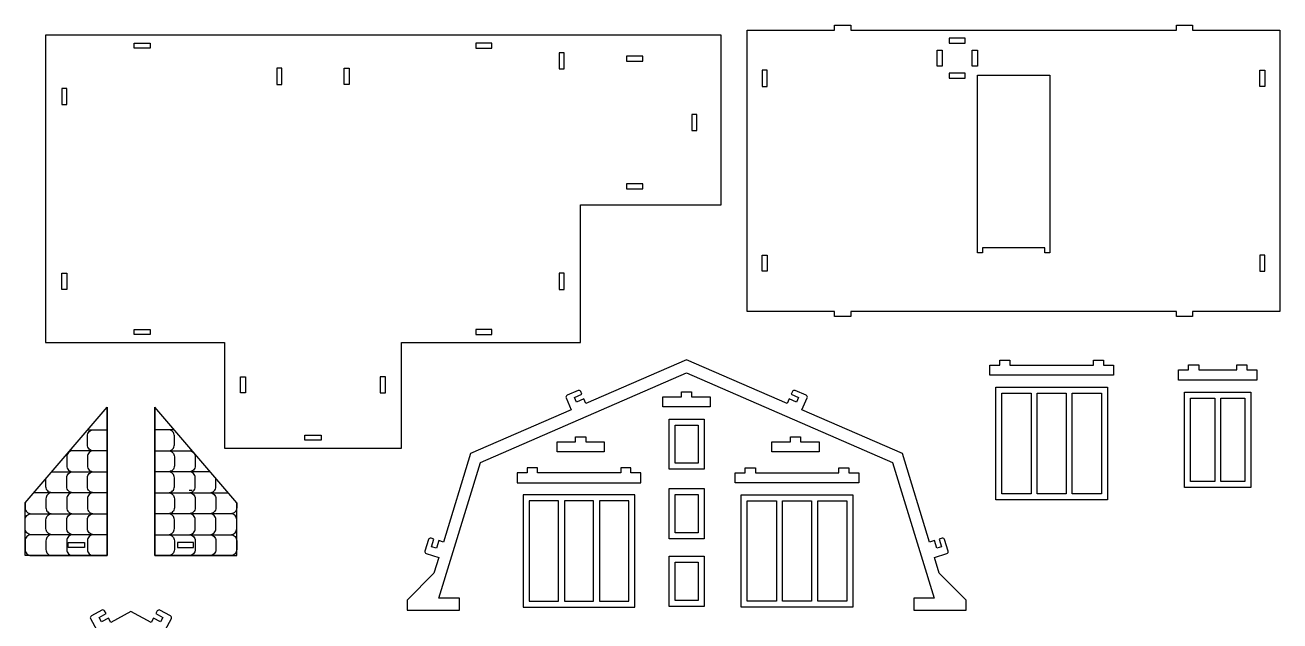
# Model space of a CAD drawing. Extents: x 73.4 to 121.7, y 2004.6 to 2045.3.
# Drawn here: x 73.39 to 104.6, y 2030.52 to 2045.35 of the extents above; entities that cross this region are included whole.
import ezdxf

# ---------------------------------------------------------------- set-up
doc = ezdxf.new("R2010")
doc.units = 0
doc.header["$MEASUREMENT"] = 0
doc.layers.add('LAYER1', color=18, linetype='CONTINUOUS')

msp = doc.modelspace()

# ---------------------------------------------------------------- linework, layer by layer
at = {"layer": 'LAYER1'}
for points in [[(90.703, 2045.098), (73.903, 2045.098), (73.903, 2037.448), (78.353, 2037.448), (78.353, 2034.823), (82.753, 2034.823), (82.753, 2037.448), (87.203, 2037.448), (87.203, 2040.873), (90.703, 2040.873)], [(93.526, 2045.224), (93.526, 2045.349), (93.926, 2045.349), (93.926, 2045.224), (102.026, 2045.224), (102.026, 2045.349), (102.426, 2045.349), (102.426, 2045.224), (104.601, 2045.224), (104.601, 2038.224), (102.426, 2038.224), (102.426, 2038.099), (102.026, 2038.099), (102.026, 2038.224), (93.926, 2038.224), (93.926, 2038.099), (93.526, 2038.099), (93.526, 2038.224), (91.351, 2038.224), (91.351, 2045.224)], [(76.103, 2044.773), (76.103, 2044.898), (76.503, 2044.898), (76.503, 2044.773)], [(85.003, 2044.773), (85.003, 2044.898), (84.603, 2044.898), (84.603, 2044.773)], [(96.776, 2044.899), (96.776, 2045.024), (96.376, 2045.024), (96.376, 2044.899)], [(86.678, 2044.261), (86.803, 2044.261), (86.803, 2044.661), (86.678, 2044.661)], [(88.753, 2044.448), (88.753, 2044.573), (88.353, 2044.573), (88.353, 2044.448)], [(96.076, 2044.724), (96.201, 2044.724), (96.201, 2044.324), (96.076, 2044.324)], [(96.951, 2044.724), (97.076, 2044.724), (97.076, 2044.324), (96.951, 2044.324)], [(79.653, 2044.273), (79.653, 2043.873), (79.778, 2043.873), (79.778, 2044.273)], [(81.453, 2044.273), (81.453, 2043.873), (81.328, 2043.873), (81.328, 2044.273)], [(91.851, 2044.224), (91.726, 2044.224), (91.726, 2043.824), (91.851, 2043.824)], [(96.776, 2044.024), (96.776, 2044.149), (96.376, 2044.149), (96.376, 2044.024)], [(104.101, 2044.224), (104.226, 2044.224), (104.226, 2043.824), (104.101, 2043.824)], [(97.201, 2039.805), (97.201, 2039.68), (97.076, 2039.68), (97.076, 2044.105), (98.876, 2044.105), (98.876, 2039.68), (98.751, 2039.68), (98.751, 2039.805)], [(74.428, 2043.773), (74.303, 2043.773), (74.303, 2043.373), (74.428, 2043.373)], [(89.978, 2042.723), (90.103, 2042.723), (90.103, 2043.123), (89.978, 2043.123)], [(88.753, 2041.273), (88.753, 2041.398), (88.353, 2041.398), (88.353, 2041.273)], [(91.851, 2039.224), (91.726, 2039.224), (91.726, 2039.624), (91.851, 2039.624)], [(104.101, 2039.224), (104.226, 2039.224), (104.226, 2039.624), (104.101, 2039.624)], [(74.428, 2038.773), (74.303, 2038.773), (74.303, 2039.173), (74.428, 2039.173)], [(86.678, 2038.773), (86.803, 2038.773), (86.803, 2039.173), (86.678, 2039.173)], [(76.103, 2037.648), (76.103, 2037.773), (76.503, 2037.773), (76.503, 2037.648)], [(85.003, 2037.648), (85.003, 2037.773), (84.603, 2037.773), (84.603, 2037.648)], [(99.962, 2036.887), (99.962, 2037.012), (100.212, 2037.012), (100.212, 2036.887), (100.462, 2036.887), (100.462, 2036.637), (97.387, 2036.637), (97.387, 2036.887), (97.637, 2036.887), (97.637, 2037.012), (97.887, 2037.012), (97.887, 2036.887)], [(103.531, 2036.767), (103.531, 2036.892), (103.781, 2036.892), (103.781, 2036.767), (104.031, 2036.767), (104.031, 2036.517), (102.081, 2036.517), (102.081, 2036.767), (102.331, 2036.767), (102.331, 2036.892), (102.581, 2036.892), (102.581, 2036.767)], [(78.753, 2036.598), (78.878, 2036.598), (78.878, 2036.198), (78.753, 2036.198)], [(82.353, 2036.598), (82.228, 2036.598), (82.228, 2036.198), (82.353, 2036.198)], [(100.312, 2033.537), (97.537, 2033.537), (97.537, 2036.337), (100.312, 2036.337)], [(89.72, 2036.221), (89.97, 2036.221), (89.97, 2036.096), (90.433, 2036.096), (90.433, 2035.846), (89.258, 2035.846), (89.258, 2036.096), (89.72, 2036.096)], [(98.412, 2033.687), (97.687, 2033.687), (97.687, 2036.187), (98.412, 2036.187)], [(99.287, 2033.687), (98.562, 2033.687), (98.562, 2036.187), (99.287, 2036.187)], [(99.437, 2036.187), (100.162, 2036.187), (100.162, 2033.687), (99.437, 2033.687)], [(103.881, 2033.842), (102.231, 2033.842), (102.231, 2036.217), (103.881, 2036.217)], [(102.981, 2033.992), (102.381, 2033.992), (102.381, 2036.067), (102.981, 2036.067)], [(103.131, 2036.067), (103.731, 2036.067), (103.731, 2033.992), (103.131, 2033.992)], [(90.283, 2034.296), (89.408, 2034.296), (89.408, 2035.546), (90.283, 2035.546)], [(89.558, 2035.396), (90.133, 2035.396), (90.133, 2034.446), (89.558, 2034.446)], [(80.353, 2035.023), (80.353, 2035.148), (80.753, 2035.148), (80.753, 2035.023)], [(87.085, 2035.105), (87.335, 2035.105), (87.335, 2034.98), (87.798, 2034.98), (87.798, 2034.73), (86.623, 2034.73), (86.623, 2034.98), (87.085, 2034.98)], [(92.43, 2035.105), (92.68, 2035.105), (92.68, 2034.98), (93.143, 2034.98), (93.143, 2034.73), (91.968, 2034.73), (91.968, 2034.98), (92.43, 2034.98)], [(86.133, 2034.21), (86.133, 2034.335), (85.883, 2034.335), (85.883, 2034.21), (85.633, 2034.21), (85.633, 2033.96), (88.708, 2033.96), (88.708, 2034.21), (88.458, 2034.21), (88.458, 2034.335), (88.208, 2034.335), (88.208, 2034.21)], [(93.63, 2034.21), (93.63, 2034.335), (93.88, 2034.335), (93.88, 2034.21), (94.13, 2034.21), (94.13, 2033.96), (91.055, 2033.96), (91.055, 2034.21), (91.305, 2034.21), (91.305, 2034.335), (91.555, 2034.335), (91.555, 2034.21)], [(90.283, 2032.567), (89.408, 2032.567), (89.408, 2033.817), (90.283, 2033.817)], [(85.783, 2030.86), (88.558, 2030.86), (88.558, 2033.66), (85.783, 2033.66)], [(86.658, 2033.51), (85.933, 2033.51), (85.933, 2031.01), (86.658, 2031.01)], [(86.808, 2031.01), (87.533, 2031.01), (87.533, 2033.51), (86.808, 2033.51)], [(87.683, 2031.01), (88.408, 2031.01), (88.408, 2033.51), (87.683, 2033.51)], [(89.558, 2033.667), (90.133, 2033.667), (90.133, 2032.717), (89.558, 2032.717)], [(93.98, 2030.86), (91.205, 2030.86), (91.205, 2033.66), (93.98, 2033.66)], [(92.08, 2031.01), (91.355, 2031.01), (91.355, 2033.51), (92.08, 2033.51)], [(92.955, 2031.01), (92.23, 2031.01), (92.23, 2033.51), (92.955, 2033.51)], [(93.105, 2033.51), (93.83, 2033.51), (93.83, 2031.01), (93.105, 2031.01)], [(74.467, 2032.346), (74.467, 2032.471), (74.867, 2032.471), (74.867, 2032.346)], [(77.584, 2032.346), (77.584, 2032.471), (77.184, 2032.471), (77.184, 2032.346)], [(90.283, 2030.884), (89.408, 2030.884), (89.408, 2032.134), (90.283, 2032.134)], [(89.558, 2031.984), (90.133, 2031.984), (90.133, 2031.034), (89.558, 2031.034)]]:
    msp.add_lwpolyline(points, close=True, dxfattribs=at)
msp.add_lwpolyline([(96.795, 2031.04), (96.129, 2031.707), (96.008, 2032.102), (96.318, 2032.198, 0.414214), (96.351, 2032.26), (96.263, 2032.547, 0.414214), (96.201, 2032.58), (96.129, 2032.558), (96.188, 2032.367), (96.068, 2032.33), (96.01, 2032.521), (95.89, 2032.485), (95.216, 2034.684), (92.714, 2035.772), (92.844, 2036.07, 0.414214), (92.818, 2036.136), (92.543, 2036.255, 0.414214), (92.477, 2036.23), (92.447, 2036.161), (92.63, 2036.081), (92.581, 2035.966), (92.397, 2036.046), (92.347, 2035.932), (89.845, 2037.02), (87.343, 2035.932), (87.293, 2036.046), (87.11, 2035.966), (87.06, 2036.081), (87.243, 2036.161), (87.213, 2036.23, 0.414214), (87.148, 2036.255), (86.873, 2036.136, 0.414214), (86.847, 2036.07), (86.976, 2035.772), (84.474, 2034.684), (83.8, 2032.485), (83.681, 2032.521), (83.622, 2032.33), (83.502, 2032.367), (83.561, 2032.558), (83.489, 2032.58, 0.414214), (83.427, 2032.547), (83.339, 2032.26, 0.414214), (83.372, 2032.198), (83.683, 2032.102), (83.562, 2031.707), (82.895, 2031.04), (82.895, 2030.79), (84.195, 2030.79), (84.195, 2031.09), (83.686, 2031.09), (84.72, 2034.464), (89.845, 2036.693), (94.97, 2034.464), (96.004, 2031.09), (95.495, 2031.09), (95.495, 2030.79), (96.795, 2030.79)], format="xyb", close=True, dxfattribs=at)
for points in [[(75.434, 2032.146), (73.393, 2032.146), (73.393, 2033.464), (75.434, 2035.843), (75.433, 2032.146)], [(75.434, 2032.146), (75.434, 2035.843)], [(76.617, 2032.146), (76.617, 2035.843)], [(76.617, 2032.146), (78.658, 2032.146), (78.658, 2033.464), (76.617, 2035.843), (76.618, 2032.146)], [(74.949, 2035.277), (75.096, 2035.277)], [(77.103, 2035.277), (76.956, 2035.277)], [(74.578, 2034.755), (74.501, 2034.755)], [(74.578, 2034.755), (74.501, 2034.755)], [(74.053, 2034.233), (74.061, 2034.233)], [(74.053, 2034.233), (74.061, 2034.233)], [(77.998, 2034.233), (77.991, 2034.233)], [(77.998, 2034.233), (77.991, 2034.233)], [(74.061, 2033.711), (73.605, 2033.711)], [(74.061, 2033.711), (73.605, 2033.711)], [(77.473, 2033.773), (77.551, 2033.773)], [(77.473, 2033.773), (77.551, 2033.773)], [(77.991, 2033.711), (78.446, 2033.711)], [(77.991, 2033.711), (78.446, 2033.711)]]:
    msp.add_lwpolyline(points, dxfattribs=at)
for points in [[(75.434, 2034.755), (75.096, 2034.755, -0.414214), (74.946, 2034.905), (74.946, 2035.127, -0.414214), (75.096, 2035.277), (75.434, 2035.277)], [(76.617, 2034.755), (76.956, 2034.755, 0.414214), (77.106, 2034.905), (77.106, 2035.127, 0.414214), (76.956, 2035.277), (76.617, 2035.277)], [(75.096, 2034.755), (74.578, 2034.755, 0.414214), (74.428, 2034.605), (74.428, 2034.383, 0.414214), (74.578, 2034.233), (75.096, 2034.233)], [(75.096, 2034.755), (74.578, 2034.755, -0.112166), (74.513, 2034.77)], [(75.434, 2034.755), (75.096, 2034.755, 0.414214), (74.946, 2034.605), (74.946, 2034.383, 0.414214), (75.096, 2034.233), (75.434, 2034.233)], [(76.617, 2034.755), (76.956, 2034.755, -0.414214), (77.106, 2034.605), (77.106, 2034.383, -0.414214), (76.956, 2034.233), (76.618, 2034.233)], [(76.956, 2034.755), (77.473, 2034.755, 0.112166), (77.538, 2034.77)], [(76.956, 2034.755), (77.473, 2034.755, -0.414214), (77.623, 2034.605), (77.623, 2034.383, -0.414214), (77.473, 2034.233), (76.956, 2034.233)], [(74.053, 2034.233, -0.013073), (74.061, 2034.233), (74.578, 2034.233)], [(74.053, 2034.233, 0.012511), (74.061, 2034.233), (74.578, 2034.233)], [(75.096, 2033.711), (74.578, 2033.711, -0.414214), (74.428, 2033.861), (74.428, 2034.083, -0.414214), (74.578, 2034.233), (75.096, 2034.233)], [(75.434, 2033.711), (75.096, 2033.711, -0.414214), (74.946, 2033.861), (74.946, 2034.083, -0.414214), (75.096, 2034.233), (75.434, 2034.233)], [(76.618, 2033.711), (76.956, 2033.711, 0.414214), (77.106, 2033.861), (77.106, 2034.083, 0.414214), (76.956, 2034.233), (76.618, 2034.233)], [(76.956, 2033.711), (77.473, 2033.711, 0.414214), (77.623, 2033.861), (77.623, 2034.083, 0.414214), (77.473, 2034.233), (76.956, 2034.233)], [(77.999, 2034.233, 0.013073), (77.991, 2034.233), (77.473, 2034.233)], [(77.998, 2034.233, -0.012511), (77.991, 2034.233), (77.473, 2034.233)], [(74.578, 2033.711), (74.061, 2033.711, -0.414214), (73.911, 2033.861), (73.911, 2034.067)], [(77.473, 2033.711), (77.991, 2033.711, 0.414214), (78.141, 2033.861), (78.141, 2034.067)], [(74.578, 2033.711), (74.061, 2033.711, 0.414214), (73.911, 2033.561), (73.911, 2033.339, 0.414214), (74.061, 2033.189), (74.578, 2033.189)], [(75.096, 2033.711), (74.578, 2033.711, 0.414214), (74.428, 2033.561), (74.428, 2033.339, 0.414214), (74.578, 2033.189), (75.096, 2033.189)], [(75.434, 2033.711), (75.096, 2033.711, 0.414214), (74.946, 2033.561), (74.946, 2033.339, 0.414214), (75.096, 2033.189), (75.434, 2033.189)], [(76.618, 2033.711), (76.956, 2033.711, -0.414214), (77.106, 2033.561), (77.106, 2033.339, -0.414214), (76.956, 2033.189), (76.618, 2033.189)], [(76.956, 2033.711), (77.473, 2033.711, -0.414214), (77.623, 2033.561), (77.623, 2033.339, -0.414214), (77.473, 2033.189), (76.956, 2033.189)], [(77.473, 2033.711), (77.991, 2033.711, -0.414214), (78.141, 2033.561), (78.141, 2033.339, -0.414214), (77.991, 2033.189), (77.473, 2033.189)], [(73.393, 2033.464), (73.393, 2033.339, 0.414214), (73.543, 2033.189), (74.061, 2033.189)], [(74.061, 2032.668), (73.543, 2032.668, -0.414214), (73.393, 2032.818), (73.393, 2033.039, -0.414214), (73.543, 2033.189), (74.061, 2033.189)], [(74.126, 2032.668), (74.061, 2032.668, -0.414214), (73.911, 2032.818), (73.911, 2033.039, -0.414214), (74.061, 2033.189), (74.578, 2033.189)], [(75.096, 2032.668), (74.578, 2032.668, -0.414214), (74.428, 2032.818), (74.428, 2033.039, -0.414214), (74.578, 2033.189), (75.096, 2033.189)], [(75.434, 2032.668), (75.096, 2032.668, -0.414214), (74.946, 2032.818), (74.946, 2033.039, -0.414214), (75.096, 2033.189), (75.434, 2033.189)], [(76.618, 2032.668), (76.956, 2032.668, 0.414214), (77.106, 2032.818), (77.106, 2033.039, 0.414214), (76.956, 2033.189), (76.618, 2033.189)], [(76.956, 2032.668), (77.473, 2032.668, 0.414214), (77.623, 2032.818), (77.623, 2033.039, 0.414214), (77.473, 2033.189), (76.956, 2033.189)], [(77.925, 2032.668), (77.991, 2032.668, 0.414214), (78.141, 2032.818), (78.141, 2033.039, 0.414214), (77.991, 2033.189), (77.473, 2033.189)], [(78.658, 2033.464), (78.658, 2033.339, -0.414214), (78.508, 2033.189), (77.991, 2033.189)], [(77.991, 2032.668), (78.508, 2032.668, 0.414214), (78.658, 2032.818), (78.658, 2033.039, 0.414214), (78.508, 2033.189), (77.991, 2033.189)], [(74.061, 2032.668), (73.543, 2032.668, 0.414214), (73.393, 2032.518), (73.393, 2032.296, 0.414214), (73.543, 2032.146), (74.061, 2032.146)], [(74.578, 2032.668), (74.061, 2032.668, 0.414214), (73.911, 2032.518), (73.911, 2032.296, 0.414214), (74.061, 2032.146), (74.578, 2032.146)], [(75.096, 2032.668), (74.578, 2032.668, 0.414214), (74.428, 2032.518), (74.428, 2032.296, 0.414214), (74.578, 2032.146), (75.096, 2032.146)], [(75.434, 2032.668), (75.096, 2032.668, 0.414214), (74.946, 2032.518), (74.946, 2032.296, 0.414214), (75.096, 2032.146), (75.433, 2032.146)], [(76.618, 2032.668), (76.956, 2032.668, -0.414214), (77.106, 2032.518), (77.106, 2032.296, -0.414214), (76.956, 2032.146), (76.618, 2032.146)], [(76.956, 2032.668), (77.473, 2032.668, -0.414214), (77.623, 2032.518), (77.623, 2032.296, -0.414214), (77.473, 2032.146), (76.956, 2032.146)], [(77.473, 2032.668), (77.991, 2032.668, -0.414214), (78.141, 2032.518), (78.141, 2032.296, -0.414214), (77.991, 2032.146), (77.473, 2032.146)], [(77.991, 2032.668), (78.508, 2032.668, -0.414214), (78.658, 2032.518), (78.658, 2032.296, -0.414214), (78.508, 2032.146), (77.991, 2032.146)], [(76.877, 2030.293), (77.031, 2030.579, 0.414214), (77.011, 2030.647), (76.747, 2030.789, 0.414214), (76.679, 2030.769), (76.644, 2030.703), (76.82, 2030.608), (76.76, 2030.498), (76.584, 2030.593), (76.525, 2030.483), (76.026, 2030.753), (75.527, 2030.483), (75.467, 2030.593), (75.291, 2030.498), (75.232, 2030.608), (75.408, 2030.703), (75.372, 2030.769, 0.414214), (75.305, 2030.789), (75.041, 2030.647, 0.414214), (75.02, 2030.579), (75.175, 2030.293)]]:
    msp.add_lwpolyline(points, format="xyb", dxfattribs=at)

doc.saveas('drawing.dxf')
